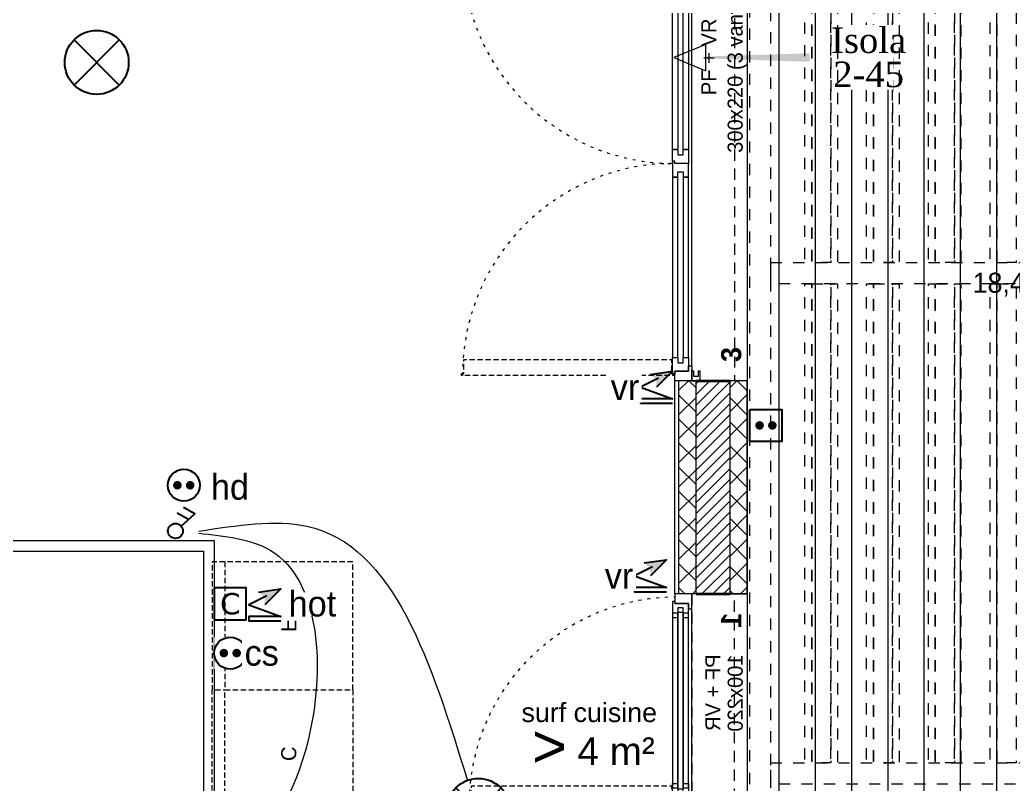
# Model space of a CAD drawing. Header units: centimetres. Extents: x 2738 to 7810, y 2495 to 5758.
# Drawn here: x 4590.8 to 5056.7, y 2803.1 to 3161.8 of the extents above; entities that cross this region are included whole.
import ezdxf

# ---------------------------------------------------------------- set-up
doc = ezdxf.new("R2010")
doc.units = ezdxf.units.CM
doc.header["$LTSCALE"] = 12.7
for name, pattern in [('Style de ligne -11', [0.694444, 0.41656, -0.277884]), ('Style de ligne -12', [0.328084, 0.109361, -0.218723]), ('Style de ligne -13', [0.295276, 0.19685, -0.098425]), ('Style de ligne -14', [0.295276, 0.19685, -0.098425]), ('Style de ligne -17', [0.694444, 0.41656, -0.277884]), ('Style de ligne -18', [0.328084, 0.109361, -0.218723]), ('VW-01', [0.83312, 0.41656, -0.41656])]:
    doc.linetypes.add(name, pattern=pattern)
for name, color, linetype, lineweight in [('B amÈnagement intÈrieur', 7, 'Continuous', 5), ('B aménagement intérieur', 7, 'Continuous', 5), ('B GÈnÈral', 7, 'Continuous', 5), ('B Général', 7, 'Continuous', 5), ('C ANNOTATIONS-prestations', 7, 'Continuous', 5), ('C ANNOTATIONS-texte surfaces', 7, 'Continuous', 5), ('prlm-ELEC-CFO', 1, 'Continuous', 25)]:
    doc.layers.add(name, color=color, linetype=linetype, lineweight=lineweight)
doc.layers.add('prlm-VMC', color=93, linetype='Continuous')
doc.styles.add('Eurostile', font='')
doc.styles.add('Eurostile (bold)', font='')
doc.styles.add('prlm-elec-cfo', font='comic.ttf', dxfattribs={"height": 12})
doc.styles.add('prlm-sejc', font='arial.ttf', dxfattribs={"height": 20})
doc.styles.add('prlm-vmc', font='pala.ttf', dxfattribs={"height": 14})
doc.styles.get('Eurostile').set_extended_font_data('Eurostile')
doc.styles.get('Eurostile (bold)').set_extended_font_data('Eurostile', bold=True)
pattern_1 = [(135, (0, 0), (-5.656854, -5.656854), []), (225, (0, 0), (-5.656854, 5.656854), [])]

# ---------------------------------------------------------------- blocks, each defined once
blk = doc.blocks.new('PF 100.220 + VR')
at = {"layer": 'B Général', "color": 7, "linetype": 'Continuous', "lineweight": 13}
for p, q in [((-50, 7), (-50, 17)), ((50, 7), (50, 17))]:
    blk.add_line(p, q, dxfattribs=at)
at = {"layer": 'B Général', "color": 7, "linetype": 'Continuous', "lineweight": 35}
for p, q in [((-50, 7), (-50, -9)), ((50, 7), (50, -9))]:
    blk.add_line(p, q, dxfattribs=at)
at = {"layer": 'B Général'}
blk.add_line((45, 9), (-45, 9), dxfattribs=at)
at = {"layer": 'B Général', "color": 7, "linetype": 'Style de ligne -14', "lineweight": 5, "flags": 128}
blk.add_lwpolyline([(47.5, 113.27), (46.5, 113.27), (46.5, 112.27), (40, 112.27), (40, 18.5), (46.5, 18.5), (46.5, 17.5), (47.5, 17.5)], close=True, dxfattribs=at)
at = {"layer": 'B Général', "lineweight": 5, "flags": 128}
for points in [[(-43, 10.5), (-43, 9), (-50, 9), (-50, 17), (-45.5, 17), (-45.5, 10.5)], [(-43.5, 15.5), (43.5, 15.5), (43.5, 13), (-43.5, 13)], [(-41, 18), (41, 18), (41, 15.5), (-41, 15.5)], [(43, 10.5), (43, 9), (50, 9), (50, 17), (45.5, 17), (45.5, 10.5)], [(-41, 13), (41, 13), (41, 10.5), (-41, 10.5)]]:
    blk.add_lwpolyline(points, close=True, dxfattribs=at)
at = {"layer": 'B Général', "color": 7, "linetype": 'Continuous', "lineweight": 5, "flags": 128}
for points in [[(-39, 15.5), (-41.5, 15.5), (-41.5, 13), (-39, 13), (-39, 10.5), (-45.5, 10.5), (-45.5, 17), (-46.5, 17), (-46.5, 18), (-39, 18)], [(39, 15.5), (41.5, 15.5), (41.5, 13), (39, 13), (39, 10.5), (45.5, 10.5), (45.5, 17), (46.5, 17), (46.5, 18), (39, 18)]]:
    blk.add_lwpolyline(points, close=True, dxfattribs=at)
at = {"layer": 'B Général', "color": 7, "linetype": 'Style de ligne -17', "lineweight": 5, "flags": 128}
blk.add_lwpolyline([(-50, 9), (50, 9), (50, -11), (-50, -11)], close=True, dxfattribs=at)
at = {"layer": 'B Général', "lineweight": 13, "flags": 128}
blk.add_lwpolyline([(-50, -9), (-50, -17), (50, -17), (50, -9)], dxfattribs=at)
at = {"layer": 'B Général'}
blk.add_circle((47, 17.5), 0.5, dxfattribs=at)
at = {"layer": 'B Général', "color": 7, "linetype": 'Style de ligne -18', "lineweight": 5}
blk.add_arc((48.78, 15.78), 97.5, 90.8973, 179.2823, dxfattribs=at)
at = {"layer": 'B Général', "insert": (-21.61, 2.65), "char_height": 7.059, "attachment_point": 1, "rotation": 360, "line_spacing_factor": 0.894142, "style": 'Eurostile'}
blk.add_mtext('PF + VR', dxfattribs=at)
at = {"layer": 'C ANNOTATIONS-prestations', "attachment_point": 1, "rotation": 360, "line_spacing_factor": 0.894142}
for s, insert, char_height, style in [('1', (-41.14, -4.77), 9.41, 'Eurostile (bold)'), ('100x220', (-21.61, -7.83), 7.059, 'Eurostile')]:
    blk.add_mtext(s, dxfattribs=dict(at, insert=insert, char_height=char_height, style=style))
blk = doc.blocks.new('PF 300.220 + VR (3 vantaux)')
at = {"layer": 'B Général', "color": 7, "linetype": 'Continuous', "lineweight": 13}
for p, q in [((-150, 7), (-150, 17)), ((150, 7), (150, 17))]:
    blk.add_line(p, q, dxfattribs=at)
at = {"layer": 'B Général', "color": 7, "linetype": 'Continuous', "lineweight": 35}
for p, q in [((-150, 7), (-150, -9)), ((150, 7), (150, -9))]:
    blk.add_line(p, q, dxfattribs=at)
at = {"layer": 'B Général'}
blk.add_line((-143, 9), (47, 9), dxfattribs=at)
at = {"layer": 'B Général', "color": 7, "linetype": 'Style de ligne -13', "lineweight": 5, "flags": 128}
for points in [[(-147.5, 117), (-146.5, 117), (-146.5, 116), (-140, 116), (-140, 18.5), (-146.5, 18.5), (-146.5, 17.5), (-147.5, 17.5)], [(51.5, 115), (50.5, 115), (50.5, 116), (44, 116), (44, 18.5), (50.5, 18.5), (50.5, 17.5), (51.5, 17.5)]]:
    blk.add_lwpolyline(points, close=True, dxfattribs=at)
at = {"layer": 'B Général', "lineweight": 5, "flags": 128}
for points in [[(-143, 10.5), (-143, 9), (-150, 9), (-150, 17), (-145.5, 17), (-145.5, 10.5)], [(-54.5, 18), (-139, 18), (-139, 15.5), (-54.5, 15.5)], [(-41.5, 18), (43, 18), (43, 15.5), (-41.5, 15.5)], [(56.5, 17), (56.5, 14.25), (54, 14.25), (54, 11.75), (56.5, 11.75), (56.5, 9), (47, 9), (47, 10.5), (49.5, 10.5), (49.5, 17)], [(145.5, 14.25), (54, 14.25), (54, 11.75), (145.5, 11.75)], [(143, 17), (56.5, 17), (56.5, 14.25), (143, 14.25)], [(145.5, 14.25), (143, 14.25), (143, 17), (150, 17), (150, 9), (143, 9), (143, 11.75), (145.5, 11.75)], [(-54.5, 13), (-139, 13), (-139, 10.5), (-54.5, 10.5)], [(-41.5, 13), (43, 13), (43, 10.5), (-41.5, 10.5)], [(143, 11.75), (56.5, 11.75), (56.5, 9), (143, 9)], [(-150, 9), (-150, 5), (-145.5, 5), (-145.5, 6), (-148, 6), (-148, 8), (-145.5, 8), (-145.5, 9)], [(150, 9), (150, 5), (145.5, 5), (145.5, 6), (148, 6), (148, 8), (145.5, 8), (145.5, 9)]]:
    blk.add_lwpolyline(points, close=True, dxfattribs=at)
at = {"layer": 'B Général', "color": 7, "linetype": 'Continuous', "lineweight": 5, "flags": 128}
for points in [[(-139, 15.5), (-141.5, 15.5), (-141.5, 13), (-139, 13), (-139, 10.5), (-145.5, 10.5), (-145.5, 17), (-146.5, 17), (-146.5, 18), (-139, 18)], [(-54.5, 15.5), (-52, 15.5), (-52, 13), (-54.5, 13), (-54.5, 10.5), (-48, 10.5), (-48, 17), (-47, 17), (-47, 18), (-54.5, 18)], [(-41.5, 15.5), (-44, 15.5), (-44, 13), (-41.5, 13), (-41.5, 10.5), (-48, 10.5), (-48, 17), (-47, 17), (-47, 18), (-41.5, 18)], [(43, 15.5), (45.5, 15.5), (45.5, 13), (43, 13), (43, 10.5), (49.5, 10.5), (49.5, 17), (50.5, 17), (50.5, 18), (43, 18)]]:
    blk.add_lwpolyline(points, close=True, dxfattribs=at)
at = {"layer": 'B Général', "color": 7, "linetype": 'Style de ligne -11', "lineweight": 5, "flags": 128}
blk.add_lwpolyline([(-150, 9), (150, 9), (150, -11), (-150, -11)], close=True, dxfattribs=at)
at = {"layer": 'B Général', "lineweight": 13, "flags": 128}
blk.add_lwpolyline([(150, -9), (150, -17), (-150, -17), (-150, -9)], dxfattribs=at)
at = {"layer": 'B Général'}
for centre in [(-147, 17.5), (51, 17.5)]:
    blk.add_circle(centre, 0.5, dxfattribs=at)
at = {"layer": 'B Général', "color": 7, "linetype": 'Style de ligne -12', "lineweight": 5}
for centre, start, end in [((-147, 17.5), 0.2938, 90.2879), ((51, 17.5), 94.0649, 179.7062)]:
    blk.add_arc(centre, 99, start, end, dxfattribs=at)
at = {"layer": 'B Général', "insert": (2, 4.58), "char_height": 7.059, "attachment_point": 2, "rotation": 360, "line_spacing_factor": 0.894142, "style": 'Eurostile'}
blk.add_mtext('PF + VR', dxfattribs=at)
at = {"layer": 'C ANNOTATIONS-prestations', "rotation": 360, "line_spacing_factor": 0.894142}
for s, insert, char_height, attachment_point, style in [('3', (-141.15, -4.77), 9.41, 1, 'Eurostile (bold)'), ('300x220 (3 vantaux) ', (0, -7.82), 7.059, 2, 'Eurostile')]:
    blk.add_mtext(s, dxfattribs=dict(at, insert=insert, char_height=char_height, attachment_point=attachment_point, style=style))
blk = doc.blocks.new('Groupe-26-1')
at = {"layer": 'C ANNOTATIONS-prestations', "linetype": 'VW-01', "flags": 128}
for points in [[(4932.96, 3517.39), (4932.96, 2568.4), (5131.96, 2568.4), (5131.96, 3517.39)], [(5121.96, 2578.4), (4942.96, 2578.4), (4942.96, 3507.39), (5121.96, 3507.39)], [(4958.96, 3272.63), (4962.21, 3272.63), (4962.21, 3047.89), (4958.96, 3047.89)], [(4962.21, 3272.63), (4971.2, 3272.63), (4971.2, 3047.89), (4962.21, 3047.89)], [(4971.2, 3272.63), (4974.26, 3272.63), (4974.26, 3047.89), (4971.2, 3047.89)], [(4987.9, 3272.63), (4991.14, 3272.63), (4991.14, 3047.89), (4987.9, 3047.89)], [(4991.14, 3272.63), (5000.14, 3272.63), (5000.14, 3047.89), (4991.14, 3047.89)], [(5000.14, 3272.63), (5003.19, 3272.63), (5003.19, 3047.89), (5000.14, 3047.89)], [(5016.92, 3272.63), (5020.16, 3272.63), (5020.16, 3047.89), (5016.92, 3047.89)], [(5020.16, 3272.63), (5029.16, 3272.63), (5029.16, 3047.89), (5020.16, 3047.89)], [(5029.16, 3272.63), (5032.22, 3272.63), (5032.22, 3047.89), (5029.16, 3047.89)], [(5045.85, 3272.63), (5049.1, 3272.63), (5049.1, 3047.89), (5045.85, 3047.89)], [(5049.1, 3272.63), (5058.09, 3272.63), (5058.09, 3047.89), (5049.1, 3047.89)], [(4942.97, 3047.9), (5132.97, 3047.9), (5132.97, 3037.9), (4942.97, 3037.9)], [(4958.96, 3037.87), (4962.21, 3037.87), (4962.21, 2813.13), (4958.96, 2813.13)], [(4962.21, 3037.87), (4971.2, 3037.87), (4971.2, 2813.13), (4962.21, 2813.13)], [(4971.2, 3037.87), (4974.26, 3037.87), (4974.26, 2813.13), (4971.2, 2813.13)], [(4987.9, 3037.87), (4991.14, 3037.87), (4991.14, 2813.13), (4987.9, 2813.13)], [(4991.14, 3037.87), (5000.14, 3037.87), (5000.14, 2813.13), (4991.14, 2813.13)], [(5000.14, 3037.87), (5003.19, 3037.87), (5003.19, 2813.13), (5000.14, 2813.13)], [(5016.92, 3037.87), (5020.16, 3037.87), (5020.16, 2813.13), (5016.92, 2813.13)], [(5020.16, 3037.87), (5029.16, 3037.87), (5029.16, 2813.13), (5020.16, 2813.13)], [(5029.16, 3037.87), (5032.22, 3037.87), (5032.22, 2813.13), (5029.16, 2813.13)], [(5045.85, 3037.87), (5049.1, 3037.87), (5049.1, 2813.13), (5045.85, 2813.13)], [(5049.1, 3037.87), (5058.09, 3037.87), (5058.09, 2813.13), (5049.1, 2813.13)], [(4942.97, 2813.14), (5132.97, 2813.14), (5132.97, 2803.14), (4942.97, 2803.14)]]:
    blk.add_lwpolyline(points, close=True, dxfattribs=at)
blk = doc.blocks.new('xi.PC-EXT')
at = {"layer": 'prlm-ELEC-CFO', "color": 0, "linetype": 'ByBlock', "lineweight": -2, "flags": 128}
blk.add_lwpolyline([(-7.5, 7.5), (7.5, 7.5), (7.5, -7.5), (-7.5, -7.5)], close=True, dxfattribs=at)
at = {"layer": 'prlm-ELEC-CFO', "color": 0, "linetype": 'ByBlock', "lineweight": 5, "const_width": 2}
for points in [[(-4, 0, 1), (-2, 0, 1)], [(2, 0, 1), (4, 0, 1)]]:
    blk.add_lwpolyline(points, format="xyb", close=True, dxfattribs=at)
blk = doc.blocks.new('xi.4m²')
at = {"color": 0}
blk.add_wipeout([(-34.54, 20.54), (34.54, 20.54), (34.54, -20.54), (-34.54, -20.54)], dxfattribs=at).dxf.layer = 'prlm-ELEC-CFO'
at = {"layer": 'prlm-ELEC-CFO', "color": 0, "attachment_point": 6, "line_spacing_factor": 0.8, "style": 'prlm-sejc'}
for s, insert, char_height in [('surf cuisine', (30.36, 8.9), 9), ('4 m²', (29.31, -9.19), 13)]:
    blk.add_mtext(s, dxfattribs=dict(at, insert=insert, char_height=char_height))
at = {"layer": 'prlm-ELEC-CFO', "color": 0, "style": 'prlm-sejc', "flags": 8}
blk.add_attdef('?', (-28.3, -16.79), '', height=20, dxfattribs=at)
blk = doc.blocks.new('xi.PTCE')
at = {"layer": 'prlm-ELEC-CFO', "color": 0}
for points in [[(-10.61, 10.61), (10.61, -10.61)], [(10.61, 10.61), (-10.61, -10.61)]]:
    blk.add_lwpolyline(points, dxfattribs=at)
at = {"layer": 'prlm-ELEC-CFO', "color": 0, "linetype": 'ByBlock'}
blk.add_circle((0, 0), 15, dxfattribs=at)
blk = doc.blocks.new('xi.DA')
at = {"layer": 'prlm-ELEC-CFO', "color": 0}
for points in [[(0.61, -1.67), (7.04, 4.05), (1.81, 7.01)], [(4.05, 1.39), (-1.17, 4.34)]]:
    blk.add_lwpolyline(points, dxfattribs=at)
blk.add_circle((-2, -4), 3.5, dxfattribs=at)
blk = doc.blocks.new('xi.PCHD')
at = {"color": 0, "lineweight": 5}
blk.add_wipeout([(-7.5, -7.5), (7.5, -7.5), (7.5, 7.5), (-7.5, 7.5)], dxfattribs=at).dxf.layer = 'prlm-ELEC-CFO'
at = {"layer": 'prlm-ELEC-CFO', "color": 0, "linetype": 'ByBlock', "lineweight": 5, "const_width": 2}
for points in [[(-4, 0, 1), (-2, 0, 1)], [(2, 0, 1), (4, 0, 1)]]:
    blk.add_lwpolyline(points, format="xyb", close=True, dxfattribs=at)
at = {"layer": 'prlm-ELEC-CFO', "color": 0, "linetype": 'ByBlock', "lineweight": -2}
blk.add_circle((0, 0), 7.5, dxfattribs=at)
blk = doc.blocks.new('xi.SF32')
at = {"layer": 'prlm-ELEC-CFO', "color": 0, "flags": 128}
blk.add_lwpolyline([(-7.5, -7.5), (7.5, -7.5), (7.5, 7.5), (-7.5, 7.5)], close=True, dxfattribs=at)
at = {"layer": 'prlm-ELEC-CFO', "color": 0, "linetype": 'ByBlock', "insert": (0, 0), "char_height": 10, "width": 11.36, "attachment_point": 5}
blk.add_mtext('{\\fVerdana|b0|i0|c0|p34;C}', dxfattribs=at)
blk = doc.blocks.new('xi.PCS')
at = {"color": 0, "lineweight": 5}
blk.add_wipeout([(-7.5, -7.5), (7.5, -7.5), (7.5, 7.5), (-7.5, 7.5)], dxfattribs=at).dxf.layer = 'prlm-ELEC-CFO'
at = {"layer": 'prlm-ELEC-CFO', "color": 0, "linetype": 'ByBlock', "lineweight": 5, "const_width": 2}
for points in [[(-4, 0, 1), (-2, 0, 1)], [(2, 0, 1), (4, 0, 1)]]:
    blk.add_lwpolyline(points, format="xyb", close=True, dxfattribs=at)
at = {"layer": 'prlm-ELEC-CFO', "color": 0, "linetype": 'ByBlock', "lineweight": -2}
blk.add_circle((0, 0), 7.5, dxfattribs=at)
blk = doc.blocks.new('xi.VR')
at = {"layer": 'prlm-ELEC-CFO', "lineweight": 5}
blk.add_hatch(color=0, dxfattribs=at).paths.add_polyline_path([(-3, 6), (-0.1, 3.7), (0, 0), (7.5, 7.5)])
at = {"layer": 'prlm-ELEC-CFO', "color": 0}
for points in [[(-3, 6), (7.5, 7.5), (0, 0)], [(0.95, 4.23), (-7.5, 0), (7.5, -5.5), (-7.5, -5.5), (-7.5, -7.5), (7.5, -7.5)]]:
    blk.add_lwpolyline(points, dxfattribs=at)
blk = doc.blocks.new('xi.hot')
at = {"layer": 'prlm-ELEC-CFO', "lineweight": 5}
blk.add_hatch(color=0, dxfattribs=at).paths.add_polyline_path([(-3, 6), (-0.1, 3.7), (0, 0), (7.5, 7.5)])
at = {"layer": 'prlm-ELEC-CFO', "color": 0}
for points in [[(-3, 6), (7.5, 7.5), (0, 0)], [(0.95, 4.23), (-7.5, 0), (7.5, -5.5), (-7.5, -5.5), (-7.5, -7.5), (7.5, -7.5)]]:
    blk.add_lwpolyline(points, dxfattribs=at)
blk = doc.blocks.new('Frigo')
at = {"layer": 'B Général', "color": 7, "linetype": 'Style de ligne -13', "lineweight": 5, "flags": 128}
blk.add_lwpolyline([(-30, 30), (30, 30), (30, -30), (-30, -30)], close=True, dxfattribs=at)
blk.add_lwpolyline([(30, -30), (30, -36), (-30, -36), (-30, -30)], dxfattribs=at)
at = {"layer": 'B Général', "color": 7, "insert": (0, 0), "char_height": 7.06, "attachment_point": 5, "line_spacing_factor": 0.894142, "style": 'Eurostile'}
blk.add_mtext('F', dxfattribs=at)
blk = doc.blocks.new('Cuisson')
at = {"layer": 'B Général', "color": 7, "linetype": 'Style de ligne -13', "lineweight": 5, "flags": 128}
blk.add_lwpolyline([(-30, 30), (-30, 36), (30, 36), (30, 30)], dxfattribs=at)
blk.add_lwpolyline([(-30, 30), (30, 30), (30, -30), (-30, -30)], close=True, dxfattribs=at)
at = {"layer": 'B Général', "color": 7, "insert": (0, 0), "char_height": 7.06, "attachment_point": 5, "line_spacing_factor": 0.894142, "style": 'Eurostile'}
blk.add_mtext('C', dxfattribs=at)
blk = doc.blocks.new('xi.EA')
at = {"layer": 'prlm-VMC', "color": 0, "linetype": 'ByBlock', "lineweight": 5, "flags": 128}
blk.add_lwpolyline([(-6.17, -15), (6.17, -15), (0, 0)], close=True, dxfattribs=at)
at = {"layer": 'prlm-VMC', "color": 0, "linetype": 'ByBlock', "lineweight": -2, "flags": 128}
blk.add_lwpolyline([(0, -15, 1, 4, 0), (0, -63.63, 1, 1, 0)], format="xyseb", dxfattribs=at)
at = {"layer": 'prlm-VMC', "color": 0, "linetype": 'ByBlock', "lineweight": 5}
blk.add_solid([(0, 0), (6.17, -15), (-6.17, -15), (0, 0)], dxfattribs=at)

msp = doc.modelspace()

# ---------------------------------------------------------------- hatches: boundary and pattern name
at = {"layer": 'B amÈnagement intÈrieur', "linetype": 'Continuous', "lineweight": 5, "true_color": 0x444444}
h = msp.add_hatch(dxfattribs=at)
h.set_pattern_fill('H_BARDAGE V 150', color=250, style=0, pattern_type=2)
h.set_pattern_definition([(90, (0, 0), (17, 0), [])])
h.paths.add_polyline_path([(5131.96, 3517.39), (4931.96, 3517.39), (4931.96, 2568.9), (5131.96, 2568.9)])
at = {"layer": 'B GÈnÈral', "linetype": 'Continuous', "lineweight": 5, "true_color": 0x808080}
h = msp.add_hatch(dxfattribs=at)
h.set_pattern_fill('02_ISOLANT', color=8, angle=90, style=0, pattern_type=2)
h.set_pattern_definition(pattern_1)
h.paths.add_polyline_path([(4899.96, 2892.39), (4907.96, 2892.39), (4907.96, 2992.39), (4899.96, 2992.39)])
at = {"layer": 'B GÈnÈral', "linetype": 'Continuous', "lineweight": 5}
h = msp.add_hatch(dxfattribs=at)
h.set_pattern_fill('50_BETON', style=0, pattern_type=2)
h.set_pattern_definition([(45, (0, 0), (2.4253472, -2.6458333), [])])
h.paths.add_polyline_path([(4907.96, 2892.39), (4923.96, 2892.39), (4923.96, 2992.39), (4907.96, 2992.39)])
at = {"layer": 'B GÈnÈral', "linetype": 'Continuous', "lineweight": 5, "true_color": 0x808080}
h = msp.add_hatch(dxfattribs=at)
h.set_pattern_fill('02_ISOLANT', color=8, angle=90, style=0, pattern_type=2)
h.set_pattern_definition(pattern_1)
h.paths.add_polyline_path([(4923.96, 2892.39), (4931.96, 2892.39), (4931.96, 2992.39), (4923.96, 2992.39)])

# ---------------------------------------------------------------- linework, layer by layer
at = {"layer": 'B aménagement intérieur', "color": 7, "linetype": 'Continuous', "lineweight": 5, "flags": 128}
msp.add_lwpolyline([(5131.96, 3517.39), (4931.96, 3517.39), (4931.96, 2568.9), (5131.96, 2568.9)], close=True, dxfattribs=at)
at = {"layer": 'B Général', "color": 7, "linetype": 'Continuous', "lineweight": 5}
for p, q in [((4897.96, 2892.39), (4897.96, 2992.39)), ((4899.96, 2892.39), (4899.96, 2992.39)), ((4899.96, 2892.39), (4899.96, 2992.39)), ((4907.96, 2892.39), (4907.96, 2992.39)), ((4923.96, 2892.39), (4923.96, 2992.39)), ((4931.96, 2892.39), (4931.96, 2992.39)), ((4463.42, 2917.4), (4681.96, 2917.4)), ((4681.96, 2917.4), (4681.96, 2667.4)), ((4463.42, 2912.4), (4676.96, 2912.4)), ((4676.96, 2912.4), (4676.96, 2667.4))]:
    msp.add_line(p, q, dxfattribs=at)
at = {"layer": 'B Général', "color": 7, "linetype": 'Continuous', "lineweight": 13}
for p, q in [((4931.96, 2992.39), (4897.96, 2992.39)), ((4897.96, 2892.39), (4897.96, 2992.39)), ((4931.96, 2892.39), (4931.96, 2992.39)), ((4463.42, 2917.4), (4681.96, 2917.4)), ((4681.96, 2917.4), (4681.96, 2667.4)), ((4463.42, 2912.4), (4676.96, 2912.4)), ((4676.96, 2912.4), (4676.96, 2667.4)), ((4931.96, 2892.39), (4897.96, 2892.39))]:
    msp.add_line(p, q, dxfattribs=at)
at = {"layer": 'B Général', "color": 7, "linetype": 'Continuous', "lineweight": 18}
for p, q in [((4907.96, 2892.39), (4907.96, 2992.39)), ((4923.96, 2892.39), (4923.96, 2992.39))]:
    msp.add_line(p, q, dxfattribs=at)
at = {"layer": 'prlm-ELEC-CFO', "lineweight": 13}
for points in [[(4674.76, 2921.84), (4725.36, 2924.17), (4800.74, 2804.89)], [(4674.67, 2920.88), (4708.19, 2912.93), (4725.95, 2823.59), (4695.85, 2760.73)]]:
    msp.add_spline(points, degree=3, dxfattribs=at)

# ---------------------------------------------------------------- block references
at = {"layer": 'B Général', "color": 7, "rotation": 90}
for name, p in [('PF 300.220 + VR (3 vantaux)', (4914.96, 3142.39)), ('Cuisson', (4716.96, 2817.4))]:
    msp.add_blockref(name, p, dxfattribs=at)
at = {"layer": 'B Général', "color": 7, "xscale": -1}
for name, p, rotation in [('Frigo', (4716.96, 2877.4), 270), ('PF 100.220 + VR', (4914.96, 2842.39), 90)]:
    msp.add_blockref(name, p, dxfattribs=dict(at, rotation=rotation))
at = {"layer": 'C ANNOTATIONS-prestations'}
msp.add_blockref('Groupe-26-1', (0, 0), dxfattribs=at)
at = {"layer": 'prlm-ELEC-CFO'}
for name, p in [('xi.PTCE', (4626.82, 3141.78)), ('xi.VR', (4889.36, 2989.39)), ('xi.PC-EXT', (4940.76, 2971.46)), ('xi.PCHD', (4667.68, 2943.38)), ('xi.DA', (4665.77, 2925.93)), ('xi.VR', (4886.57, 2900.91)), ('xi.SF32', (4689.48, 2887.7)), ('xi.hot', (4705.71, 2887.24)), ('xi.PTCE', (4805.87, 2790.79))]:
    msp.add_blockref(name, p, dxfattribs=at)
at = {"layer": 'prlm-VMC', "rotation": 90.01869712959109}
msp.add_blockref('xi.EA', (4897.55, 3144.08), dxfattribs=at)

# ---------------------------------------------------------------- texts
at = {"layer": 'C ANNOTATIONS-texte surfaces', "color": 7, "insert": (5057.5, 3048.75), "char_height": 9.412, "attachment_point": 2, "line_spacing_factor": 0.894142, "style": 'Eurostile'}
msp.add_mtext('18,4m{\\H0.6667x;\\S2^ ;}', dxfattribs=at)
at = {"layer": 'prlm-ELEC-CFO', "lineweight": 20, "insert": (4689.34, 2942.52), "char_height": 12, "attachment_point": 5, "line_spacing_factor": 0.8, "style": 'prlm-elec-cfo', "bg_fill": 3, "box_fill_scale": 1.1, "bg_fill_color": 256, "bg_fill_transparency": 0}
msp.add_mtext('hd', dxfattribs=at)

# ---------------------------------------------------------------- next in the draw order: block references
at = {"layer": 'prlm-ELEC-CFO'}
msp.add_blockref('xi.PCS', (4689.48, 2864.63), dxfattribs=at)
msp.add_blockref('xi.4m²', (4859.31, 2827.79), dxfattribs=at).add_auto_attribs({'?': '>'})

# ---------------------------------------------------------------- next in the draw order: texts
at = {"layer": 'prlm-ELEC-CFO', "lineweight": 20, "char_height": 12, "line_spacing_factor": 0.8, "style": 'prlm-elec-cfo', "bg_fill": 3, "bg_fill_color": 256, "bg_fill_transparency": 0}
for s, insert, attachment_point, box_fill_scale in [('vr', (4874.64, 2989.38), 5, 1.1), ('vr', (4871.85, 2900.9), 5, 1.1), ('hot', (4728.02, 2893.79), 2, 0.95)]:
    msp.add_mtext(s, dxfattribs=dict(at, insert=insert, attachment_point=attachment_point, box_fill_scale=box_fill_scale))
at = {"layer": 'prlm-VMC', "insert": (4988.91, 3144.11), "char_height": 12, "width": 20.51, "attachment_point": 5, "line_spacing_factor": 0.8, "style": 'prlm-vmc', "bg_fill": 3, "box_fill_scale": 1.1, "bg_fill_color": 256, "bg_fill_transparency": 0}
msp.add_mtext('Isola\\P2-45', dxfattribs=at)

# ---------------------------------------------------------------- next in the draw order: texts
at = {"layer": 'prlm-ELEC-CFO', "lineweight": 20, "insert": (4704.23, 2864.63), "char_height": 12, "attachment_point": 5, "line_spacing_factor": 0.8, "style": 'prlm-elec-cfo', "bg_fill": 3, "box_fill_scale": 1.1, "bg_fill_color": 256, "bg_fill_transparency": 0}
msp.add_mtext('cs', dxfattribs=at)

doc.saveas('drawing.dxf')
